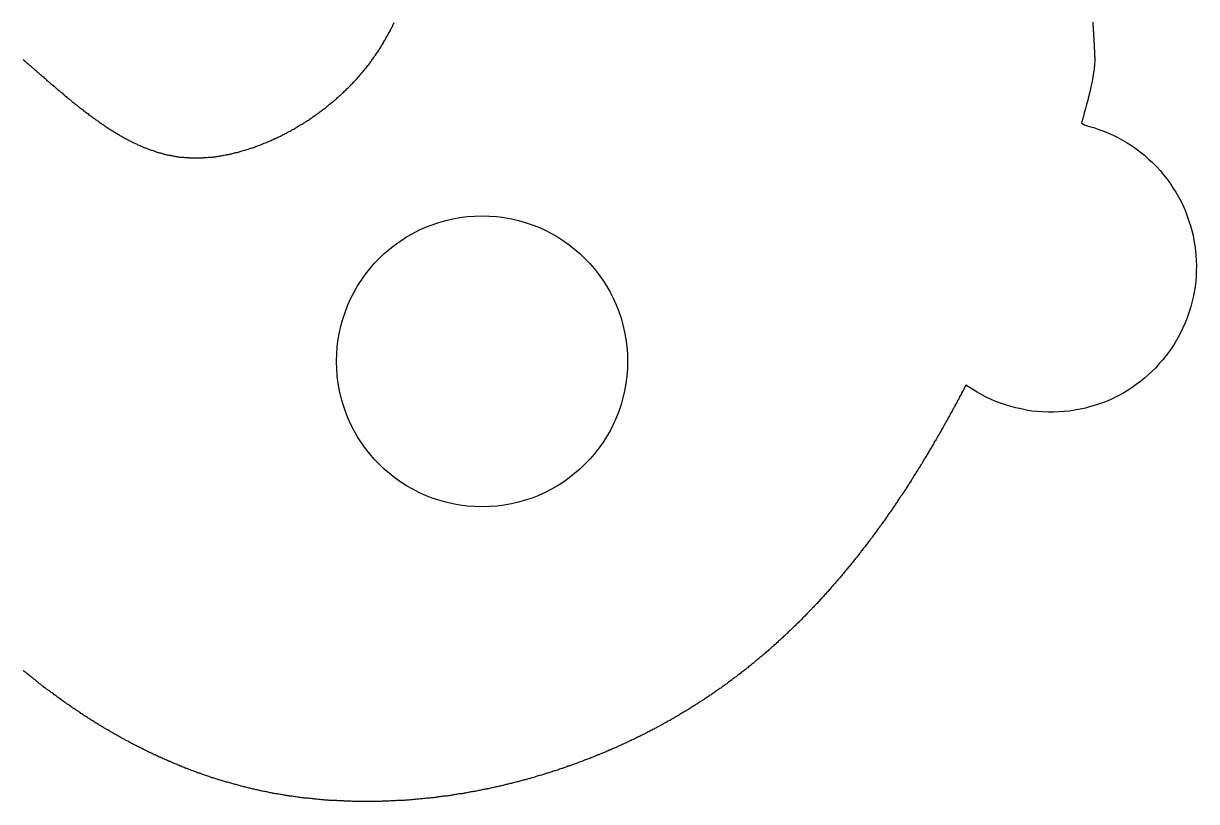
# Model space of a CAD drawing. Header units: millimetres. Extents: x 35 to 605, y 64 to 964.
# Drawn here: x 324.08 to 364.39, y 464.57 to 491.31 of the extents above; entities that cross this region are included whole.
import ezdxf

# ---------------------------------------------------------------- set-up
doc = ezdxf.new("R2010")
doc.units = ezdxf.units.MM
doc.layers.add('RANGO', color=6, linetype='Continuous')

msp = doc.modelspace()

# ---------------------------------------------------------------- linework, layer by layer
for points in [[(360.827, 491.348, 0), (360.827, 491.308, 0), (360.827, 491.278, 0), (360.827, 491.238, 0), (360.837, 491.198, 0), (360.837, 491.168, 0), (360.837, 491.128, 0), (360.837, 491.088, 0), (360.837, 491.058, 0), (360.847, 491.018, 0), (360.847, 490.978, 0), (360.847, 490.948, 0), (360.847, 490.908, 0), (360.847, 490.868, 0), (360.857, 490.838, 0), (360.857, 490.798, 0), (360.857, 490.758, 0), (360.857, 490.728, 0), (360.857, 490.688, 0), (360.857, 490.658, 0), (360.867, 490.618, 0), (360.867, 490.578, 0), (360.867, 490.548, 0), (360.867, 490.508, 0), (360.867, 490.468, 0), (360.867, 490.438, 0), (360.877, 490.398, 0), (360.877, 490.358, 0), (360.877, 490.328, 0), (360.877, 490.288, 0), (360.877, 490.248, 0), (360.877, 490.218, 0), (360.877, 490.178, 0), (360.887, 490.148, 0), (360.887, 490.108, 0), (360.887, 490.068, 0), (360.887, 490.028, 0), (360.887, 489.988, 0), (360.877, 489.938, 0), (360.877, 489.898, 0), (360.877, 489.848, 0), (360.867, 489.798, 0), (360.867, 489.738, 0), (360.857, 489.678, 0), (360.847, 489.618, 0), (360.837, 489.548, 0), (360.827, 489.478, 0), (360.807, 489.398, 0), (360.797, 489.308, 0), (360.777, 489.218, 0), (360.757, 489.128, 0), (360.727, 489.018, 0), (360.707, 488.908, 0), (360.677, 488.788, 0), (360.647, 488.668, 0), (360.607, 488.528, 0), (360.567, 488.388, 0), (360.527, 488.238, 0), (360.487, 488.078, 0), (360.437, 487.898, 0), (360.527, 487.818, 0), (360.697, 487.768, 0), (360.857, 487.728, 0), (361.027, 487.668, 0), (361.197, 487.608, 0), (361.357, 487.538, 0), (361.527, 487.468, 0), (361.687, 487.388, 0), (361.847, 487.298, 0), (362.007, 487.208, 0), (362.157, 487.108, 0), (362.307, 486.998, 0), (362.457, 486.888, 0), (362.597, 486.778, 0), (362.737, 486.648, 0), (362.877, 486.528, 0), (363.007, 486.388, 0), (363.137, 486.258, 0), (363.257, 486.108, 0), (363.367, 485.968, 0), (363.477, 485.818, 0), (363.577, 485.658, 0), (363.677, 485.508, 0), (363.767, 485.348, 0), (363.857, 485.188, 0), (363.937, 485.018, 0), (364.007, 484.858, 0), (364.067, 484.688, 0), (364.127, 484.518, 0), (364.177, 484.358, 0), (364.227, 484.188, 0), (364.267, 484.018, 0), (364.297, 483.848, 0), (364.327, 483.678, 0), (364.347, 483.508, 0), (364.367, 483.338, 0), (364.377, 483.158, 0), (364.387, 482.978, 0), (364.377, 482.798, 0), (364.377, 482.618, 0), (364.357, 482.438, 0), (364.337, 482.258, 0), (364.307, 482.078, 0), (364.267, 481.898, 0), (364.227, 481.718, 0), (364.177, 481.538, 0), (364.127, 481.368, 0), (364.067, 481.188, 0), (363.997, 481.018, 0), (363.917, 480.848, 0), (363.837, 480.678, 0), (363.747, 480.508, 0), (363.657, 480.348, 0), (363.557, 480.198, 0), (363.457, 480.048, 0), (363.347, 479.898, 0), (363.227, 479.748, 0), (363.107, 479.618, 0), (362.987, 479.478, 0), (362.857, 479.358, 0), (362.727, 479.228, 0), (362.597, 479.118, 0), (362.457, 479.008, 0), (362.317, 478.898, 0), (362.177, 478.798, 0), (362.037, 478.708, 0), (361.887, 478.618, 0), (361.737, 478.538, 0), (361.577, 478.458, 0), (361.417, 478.378, 0), (361.257, 478.308, 0), (361.087, 478.248, 0), (360.917, 478.188, 0), (360.747, 478.138, 0), (360.567, 478.088, 0), (360.387, 478.048, 0), (360.207, 478.018, 0), (360.027, 477.988, 0), (359.837, 477.968, 0), (359.657, 477.958, 0), (359.467, 477.948, 0), (359.287, 477.948, 0), (359.097, 477.958, 0), (358.907, 477.968, 0), (358.727, 477.988, 0), (358.547, 478.018, 0), (358.357, 478.058, 0), (358.177, 478.098, 0), (358.007, 478.138, 0), (357.827, 478.198, 0), (357.657, 478.258, 0), (357.487, 478.318, 0), (357.327, 478.388, 0), (357.157, 478.468, 0), (357.007, 478.548, 0), (356.847, 478.638, 0), (356.697, 478.728, 0), (356.557, 478.818, 0), (356.457, 478.878, 0), (356.437, 478.848, 0), (356.427, 478.808, 0), (356.407, 478.778, 0), (356.387, 478.748, 0), (356.377, 478.708, 0), (356.357, 478.678, 0), (356.337, 478.648, 0), (356.317, 478.608, 0), (356.307, 478.578, 0), (356.287, 478.548, 0), (356.267, 478.508, 0), (356.247, 478.478, 0), (356.227, 478.448, 0), (356.217, 478.408, 0), (356.197, 478.378, 0), (356.177, 478.348, 0), (356.157, 478.308, 0), (356.147, 478.278, 0), (356.127, 478.248, 0), (356.107, 478.218, 0), (356.087, 478.178, 0), (356.077, 478.148, 0), (356.057, 478.118, 0), (356.037, 478.078, 0), (356.017, 478.048, 0), (355.997, 478.018, 0), (355.987, 477.988, 0), (355.967, 477.948, 0), (355.947, 477.918, 0), (355.927, 477.888, 0), (355.907, 477.848, 0), (355.897, 477.818, 0), (355.877, 477.788, 0), (355.857, 477.758, 0), (355.837, 477.718, 0), (355.817, 477.688, 0), (355.807, 477.658, 0), (355.787, 477.628, 0), (355.767, 477.588, 0), (355.747, 477.558, 0), (355.727, 477.528, 0), (355.717, 477.498, 0), (355.697, 477.458, 0), (355.677, 477.428, 0), (355.657, 477.398, 0), (355.637, 477.368, 0), (355.617, 477.328, 0), (355.607, 477.298, 0), (355.587, 477.268, 0), (355.567, 477.238, 0), (355.547, 477.198, 0), (355.527, 477.168, 0), (355.507, 477.138, 0), (355.487, 477.108, 0), (355.477, 477.078, 0), (355.457, 477.038, 0), (355.437, 477.008, 0), (355.417, 476.978, 0), (355.397, 476.948, 0), (355.377, 476.918, 0), (355.357, 476.878, 0), (355.347, 476.848, 0), (355.327, 476.818, 0), (355.307, 476.788, 0), (355.287, 476.758, 0), (355.267, 476.718, 0), (355.247, 476.688, 0), (355.227, 476.658, 0), (355.207, 476.628, 0), (355.187, 476.598, 0), (355.177, 476.558, 0), (355.157, 476.528, 0), (355.137, 476.498, 0), (355.117, 476.468, 0), (355.097, 476.438, 0), (355.077, 476.408, 0), (355.057, 476.368, 0), (355.037, 476.338, 0), (355.017, 476.308, 0), (354.997, 476.278, 0), (354.987, 476.248, 0), (354.967, 476.218, 0), (354.947, 476.178, 0), (354.927, 476.148, 0), (354.907, 476.118, 0), (354.887, 476.088, 0), (354.867, 476.058, 0), (354.847, 476.028, 0), (354.827, 475.998, 0), (354.807, 475.958, 0), (354.787, 475.928, 0), (354.767, 475.898, 0), (354.747, 475.868, 0), (354.727, 475.838, 0), (354.707, 475.808, 0), (354.687, 475.778, 0), (354.667, 475.748, 0), (354.647, 475.708, 0), (354.627, 475.678, 0), (354.617, 475.648, 0), (354.597, 475.618, 0), (354.577, 475.588, 0), (354.557, 475.558, 0), (354.537, 475.528, 0), (354.517, 475.498, 0), (354.497, 475.468, 0), (354.477, 475.438, 0), (354.457, 475.408, 0), (354.437, 475.368, 0), (354.417, 475.338, 0), (354.397, 475.308, 0), (354.377, 475.278, 0), (354.357, 475.248, 0), (354.337, 475.218, 0), (354.317, 475.188, 0), (354.297, 475.158, 0), (354.277, 475.128, 0), (354.257, 475.098, 0), (354.237, 475.068, 0), (354.207, 475.038, 0), (354.187, 475.008, 0), (354.167, 474.978, 0), (354.147, 474.948, 0), (354.127, 474.908, 0), (354.107, 474.878, 0), (354.087, 474.848, 0), (354.067, 474.818, 0), (354.047, 474.788, 0), (354.027, 474.758, 0), (354.007, 474.728, 0), (353.987, 474.698, 0), (353.967, 474.668, 0), (353.947, 474.638, 0), (353.927, 474.608, 0), (353.907, 474.578, 0), (353.887, 474.548, 0), (353.867, 474.518, 0), (353.837, 474.488, 0), (353.817, 474.458, 0), (353.797, 474.428, 0), (353.777, 474.398, 0), (353.757, 474.368, 0), (353.737, 474.338, 0), (353.717, 474.308, 0), (353.697, 474.278, 0), (353.677, 474.248, 0), (353.657, 474.218, 0), (353.627, 474.188, 0), (353.607, 474.158, 0), (353.587, 474.128, 0), (353.567, 474.098, 0), (353.547, 474.068, 0), (353.527, 474.048, 0), (353.507, 474.018, 0), (353.487, 473.988, 0), (353.457, 473.958, 0), (353.437, 473.928, 0), (353.417, 473.898, 0), (353.397, 473.868, 0), (353.377, 473.838, 0), (353.357, 473.808, 0), (353.337, 473.778, 0), (353.307, 473.748, 0), (353.287, 473.718, 0), (353.267, 473.688, 0), (353.247, 473.658, 0), (353.227, 473.628, 0), (353.207, 473.608, 0), (353.177, 473.578, 0), (353.157, 473.548, 0), (353.137, 473.518, 0), (353.117, 473.488, 0), (353.097, 473.458, 0), (353.067, 473.428, 0), (353.047, 473.398, 0), (353.027, 473.368, 0), (353.007, 473.338, 0), (352.987, 473.318, 0), (352.957, 473.288, 0), (352.937, 473.258, 0), (352.917, 473.228, 0), (352.897, 473.198, 0), (352.867, 473.168, 0), (352.847, 473.138, 0), (352.827, 473.118, 0), (352.807, 473.088, 0), (352.787, 473.058, 0), (352.757, 473.028, 0), (352.737, 472.998, 0), (352.717, 472.968, 0), (352.697, 472.938, 0), (352.667, 472.918, 0), (352.647, 472.888, 0), (352.627, 472.858, 0), (352.597, 472.828, 0), (352.577, 472.798, 0), (352.557, 472.768, 0), (352.537, 472.748, 0), (352.507, 472.718, 0), (352.487, 472.688, 0), (352.467, 472.658, 0), (352.447, 472.628, 0), (352.417, 472.608, 0), (352.397, 472.578, 0), (352.377, 472.548, 0), (352.347, 472.518, 0), (352.327, 472.498, 0), (352.307, 472.468, 0), (352.277, 472.438, 0), (352.257, 472.408, 0), (352.237, 472.378, 0), (352.207, 472.358, 0), (352.187, 472.328, 0), (352.167, 472.298, 0), (352.137, 472.268, 0), (352.117, 472.248, 0), (352.097, 472.218, 0), (352.067, 472.188, 0), (352.047, 472.158, 0), (352.027, 472.138, 0), (351.997, 472.108, 0), (351.977, 472.078, 0), (351.957, 472.048, 0), (351.927, 472.028, 0), (351.907, 471.998, 0), (351.877, 471.968, 0), (351.857, 471.948, 0), (351.837, 471.918, 0), (351.807, 471.888, 0), (351.787, 471.858, 0), (351.767, 471.838, 0), (351.737, 471.808, 0), (351.717, 471.778, 0), (351.687, 471.758, 0), (351.667, 471.728, 0), (351.637, 471.698, 0), (351.617, 471.678, 0), (351.597, 471.648, 0), (351.567, 471.618, 0), (351.547, 471.598, 0), (351.517, 471.568, 0), (351.497, 471.538, 0), (351.467, 471.518, 0), (351.447, 471.488, 0), (351.427, 471.458, 0), (351.397, 471.438, 0), (351.377, 471.408, 0), (351.347, 471.378, 0), (351.327, 471.358, 0), (351.297, 471.328, 0), (351.277, 471.308, 0), (351.247, 471.278, 0), (351.227, 471.248, 0), (351.197, 471.228, 0), (351.177, 471.198, 0), (351.147, 471.168, 0), (351.127, 471.148, 0), (351.097, 471.118, 0), (351.077, 471.098, 0), (351.047, 471.068, 0), (351.027, 471.048, 0), (350.997, 471.018, 0), (350.977, 470.988, 0), (350.947, 470.968, 0), (350.927, 470.938, 0), (350.897, 470.918, 0), (350.877, 470.888, 0), (350.847, 470.868, 0), (350.827, 470.838, 0), (350.797, 470.808, 0), (350.777, 470.788, 0), (350.747, 470.758, 0), (350.717, 470.738, 0), (350.697, 470.708, 0), (350.667, 470.688, 0), (350.647, 470.658, 0), (350.617, 470.638, 0), (350.597, 470.608, 0), (350.567, 470.588, 0), (350.537, 470.558, 0), (350.517, 470.538, 0), (350.487, 470.508, 0), (350.467, 470.488, 0), (350.437, 470.458, 0), (350.407, 470.438, 0), (350.387, 470.408, 0), (350.357, 470.388, 0), (350.337, 470.358, 0), (350.307, 470.338, 0), (350.277, 470.308, 0), (350.257, 470.288, 0), (350.227, 470.258, 0), (350.197, 470.238, 0), (350.177, 470.208, 0), (350.147, 470.188, 0), (350.117, 470.158, 0), (350.097, 470.138, 0), (350.067, 470.118, 0), (350.037, 470.088, 0), (350.017, 470.068, 0), (349.987, 470.038, 0), (349.957, 470.018, 0), (349.937, 469.988, 0), (349.907, 469.968, 0), (349.877, 469.948, 0), (349.857, 469.918, 0), (349.827, 469.898, 0), (349.797, 469.868, 0), (349.777, 469.848, 0), (349.747, 469.828, 0), (349.717, 469.798, 0), (349.687, 469.778, 0), (349.667, 469.748, 0), (349.637, 469.728, 0), (349.607, 469.708, 0), (349.587, 469.678, 0), (349.557, 469.658, 0), (349.527, 469.638, 0), (349.497, 469.608, 0), (349.477, 469.588, 0), (349.447, 469.568, 0), (349.417, 469.538, 0), (349.387, 469.518, 0), (349.357, 469.498, 0), (349.337, 469.468, 0), (349.307, 469.448, 0), (349.277, 469.428, 0), (349.247, 469.398, 0), (349.227, 469.378, 0), (349.197, 469.358, 0), (349.167, 469.328, 0), (349.137, 469.308, 0), (349.107, 469.288, 0), (349.087, 469.268, 0), (349.057, 469.238, 0), (349.027, 469.218, 0), (348.997, 469.198, 0), (348.967, 469.168, 0), (348.937, 469.148, 0), (348.917, 469.128, 0), (348.887, 469.108, 0), (348.857, 469.078, 0), (348.827, 469.058, 0), (348.797, 469.038, 0), (348.767, 469.018, 0), (348.737, 468.998, 0), (348.717, 468.968, 0), (348.687, 468.948, 0), (348.657, 468.928, 0), (348.627, 468.908, 0), (348.597, 468.878, 0), (348.567, 468.858, 0), (348.537, 468.838, 0), (348.507, 468.818, 0), (348.477, 468.798, 0), (348.447, 468.768, 0), (348.427, 468.748, 0), (348.397, 468.728, 0), (348.367, 468.708, 0), (348.337, 468.688, 0), (348.307, 468.668, 0), (348.277, 468.638, 0), (348.247, 468.618, 0), (348.217, 468.598, 0), (348.187, 468.578, 0), (348.157, 468.558, 0), (348.127, 468.538, 0), (348.097, 468.518, 0), (348.067, 468.488, 0), (348.037, 468.468, 0), (348.007, 468.448, 0), (347.977, 468.428, 0), (347.947, 468.408, 0), (347.917, 468.388, 0), (347.887, 468.368, 0), (347.857, 468.348, 0), (347.827, 468.328, 0), (347.797, 468.308, 0), (347.767, 468.278, 0), (347.737, 468.258, 0), (347.707, 468.238, 0), (347.677, 468.218, 0), (347.647, 468.198, 0), (347.617, 468.178, 0), (347.587, 468.158, 0), (347.557, 468.138, 0), (347.527, 468.118, 0), (347.497, 468.098, 0), (347.467, 468.078, 0), (347.437, 468.058, 0), (347.407, 468.038, 0), (347.367, 468.018, 0), (347.337, 467.998, 0), (347.307, 467.978, 0), (347.277, 467.958, 0), (347.247, 467.938, 0), (347.217, 467.918, 0), (347.187, 467.898, 0), (347.157, 467.878, 0), (347.127, 467.858, 0), (347.087, 467.838, 0), (347.057, 467.818, 0), (347.027, 467.798, 0), (346.997, 467.778, 0), (346.967, 467.758, 0), (346.937, 467.738, 0), (346.907, 467.718, 0), (346.867, 467.698, 0), (346.837, 467.678, 0), (346.807, 467.668, 0), (346.777, 467.648, 0), (346.747, 467.628, 0), (346.717, 467.608, 0), (346.677, 467.588, 0), (346.647, 467.568, 0), (346.617, 467.548, 0), (346.587, 467.528, 0), (346.557, 467.508, 0), (346.517, 467.488, 0), (346.487, 467.478, 0), (346.457, 467.458, 0), (346.427, 467.438, 0), (346.397, 467.418, 0), (346.357, 467.398, 0), (346.327, 467.378, 0), (346.297, 467.358, 0), (346.267, 467.348, 0), (346.227, 467.328, 0), (346.197, 467.308, 0), (346.167, 467.288, 0), (346.137, 467.268, 0), (346.097, 467.258, 0), (346.067, 467.238, 0), (346.037, 467.218, 0), (345.997, 467.198, 0), (345.967, 467.178, 0), (345.937, 467.168, 0), (345.907, 467.148, 0), (345.867, 467.128, 0), (345.837, 467.108, 0), (345.807, 467.088, 0), (345.767, 467.078, 0), (345.737, 467.058, 0), (345.707, 467.038, 0), (345.667, 467.018, 0), (345.637, 467.008, 0), (345.607, 466.988, 0), (345.567, 466.968, 0), (345.537, 466.958, 0), (345.507, 466.938, 0), (345.467, 466.918, 0), (345.437, 466.898, 0), (345.407, 466.888, 0), (345.367, 466.868, 0), (345.337, 466.848, 0), (345.307, 466.838, 0), (345.267, 466.818, 0), (345.237, 466.798, 0), (345.197, 466.788, 0), (345.167, 466.768, 0), (345.137, 466.748, 0), (345.097, 466.738, 0), (345.067, 466.718, 0), (345.037, 466.698, 0), (344.997, 466.688, 0), (344.967, 466.668, 0), (344.927, 466.658, 0), (344.897, 466.638, 0), (344.867, 466.618, 0), (344.827, 466.608, 0), (344.797, 466.588, 0), (344.757, 466.578, 0), (344.727, 466.558, 0), (344.687, 466.538, 0), (344.657, 466.528, 0), (344.617, 466.508, 0), (344.587, 466.498, 0), (344.557, 466.478, 0), (344.517, 466.468, 0), (344.487, 466.448, 0), (344.447, 466.428, 0), (344.417, 466.418, 0), (344.377, 466.398, 0), (344.347, 466.388, 0), (344.307, 466.368, 0), (344.277, 466.358, 0), (344.237, 466.338, 0), (344.207, 466.328, 0), (344.167, 466.308, 0), (344.137, 466.298, 0), (344.097, 466.278, 0), (344.067, 466.268, 0), (344.027, 466.248, 0), (343.997, 466.238, 0), (343.957, 466.218, 0), (343.927, 466.208, 0), (343.887, 466.198, 0), (343.857, 466.178, 0), (343.817, 466.168, 0), (343.787, 466.148, 0), (343.747, 466.138, 0), (343.717, 466.118, 0), (343.677, 466.108, 0), (343.647, 466.098, 0), (343.607, 466.078, 0), (343.577, 466.068, 0), (343.537, 466.048, 0), (343.507, 466.038, 0), (343.467, 466.028, 0), (343.427, 466.008, 0), (343.397, 465.998, 0), (343.357, 465.988, 0), (343.327, 465.968, 0), (343.287, 465.958, 0), (343.257, 465.948, 0), (343.217, 465.928, 0), (343.187, 465.918, 0), (343.147, 465.908, 0), (343.107, 465.888, 0), (343.077, 465.878, 0), (343.037, 465.868, 0), (343.007, 465.848, 0), (342.967, 465.838, 0), (342.927, 465.828, 0), (342.897, 465.808, 0), (342.857, 465.798, 0), (342.827, 465.788, 0), (342.787, 465.778, 0), (342.747, 465.758, 0), (342.717, 465.748, 0), (342.677, 465.738, 0), (342.647, 465.728, 0), (342.607, 465.708, 0), (342.567, 465.698, 0), (342.537, 465.688, 0), (342.497, 465.678, 0), (342.467, 465.658, 0), (342.427, 465.648, 0), (342.387, 465.638, 0), (342.357, 465.628, 0), (342.317, 465.618, 0), (342.277, 465.608, 0), (342.247, 465.588, 0), (342.207, 465.578, 0), (342.167, 465.568, 0), (342.137, 465.558, 0), (342.097, 465.548, 0), (342.057, 465.538, 0), (342.027, 465.518, 0), (341.987, 465.508, 0), (341.947, 465.498, 0), (341.917, 465.488, 0), (341.877, 465.478, 0), (341.837, 465.468, 0), (341.807, 465.458, 0), (341.767, 465.448, 0), (341.727, 465.438, 0), (341.697, 465.428, 0), (341.657, 465.408, 0), (341.617, 465.398, 0), (341.587, 465.388, 0), (341.547, 465.378, 0), (341.507, 465.368, 0), (341.477, 465.358, 0), (341.437, 465.348, 0), (341.397, 465.338, 0), (341.367, 465.328, 0), (341.327, 465.318, 0), (341.287, 465.308, 0), (341.257, 465.298, 0), (341.217, 465.288, 0), (341.177, 465.278, 0), (341.137, 465.268, 0), (341.107, 465.258, 0), (341.067, 465.248, 0), (341.027, 465.238, 0), (340.997, 465.228, 0), (340.957, 465.218, 0), (340.917, 465.208, 0), (340.877, 465.198, 0), (340.847, 465.188, 0), (340.807, 465.188, 0), (340.767, 465.178, 0), (340.727, 465.168, 0), (340.697, 465.158, 0), (340.657, 465.148, 0), (340.617, 465.138, 0), (340.587, 465.128, 0), (340.547, 465.118, 0), (340.507, 465.108, 0), (340.467, 465.098, 0), (340.437, 465.098, 0), (340.397, 465.088, 0), (340.357, 465.078, 0), (340.317, 465.068, 0), (340.287, 465.058, 0), (340.247, 465.048, 0), (340.207, 465.048, 0), (340.167, 465.038, 0), (340.137, 465.028, 0), (340.097, 465.018, 0), (340.057, 465.008, 0), (340.017, 465.008, 0), (339.987, 464.998, 0), (339.947, 464.988, 0), (339.907, 464.978, 0), (339.867, 464.978, 0), (339.837, 464.968, 0), (339.797, 464.958, 0), (339.757, 464.948, 0), (339.717, 464.948, 0), (339.677, 464.938, 0), (339.647, 464.928, 0), (339.607, 464.918, 0), (339.567, 464.918, 0), (339.527, 464.908, 0), (339.497, 464.898, 0), (339.457, 464.898, 0), (339.417, 464.888, 0), (339.377, 464.878, 0), (339.347, 464.878, 0), (339.307, 464.868, 0), (339.267, 464.858, 0), (339.227, 464.858, 0), (339.187, 464.848, 0), (339.157, 464.838, 0), (339.117, 464.838, 0), (339.077, 464.828, 0), (339.037, 464.828, 0), (338.997, 464.818, 0), (338.967, 464.808, 0), (338.927, 464.808, 0), (338.887, 464.798, 0), (338.847, 464.798, 0), (338.807, 464.788, 0), (338.777, 464.778, 0), (338.737, 464.778, 0), (338.697, 464.768, 0), (338.657, 464.768, 0), (338.627, 464.758, 0), (338.587, 464.758, 0), (338.547, 464.748, 0), (338.507, 464.748, 0), (338.467, 464.738, 0), (338.437, 464.738, 0), (338.397, 464.728, 0), (338.357, 464.728, 0), (338.317, 464.718, 0), (338.277, 464.718, 0), (338.237, 464.708, 0), (338.207, 464.708, 0), (338.167, 464.698, 0), (338.127, 464.698, 0), (338.087, 464.698, 0), (338.047, 464.688, 0), (338.017, 464.688, 0), (337.977, 464.678, 0), (337.937, 464.678, 0), (337.897, 464.668, 0), (337.857, 464.668, 0), (337.827, 464.668, 0), (337.787, 464.658, 0), (337.747, 464.658, 0), (337.707, 464.658, 0), (337.667, 464.648, 0), (337.637, 464.648, 0), (337.597, 464.648, 0), (337.557, 464.638, 0), (337.517, 464.638, 0), (337.477, 464.638, 0), (337.437, 464.628, 0), (337.407, 464.628, 0), (337.367, 464.628, 0), (337.327, 464.618, 0), (337.287, 464.618, 0), (337.247, 464.618, 0), (337.217, 464.618, 0), (337.177, 464.608, 0), (337.137, 464.608, 0), (337.097, 464.608, 0), (337.057, 464.608, 0), (337.017, 464.598, 0), (336.987, 464.598, 0), (336.947, 464.598, 0), (336.907, 464.598, 0), (336.867, 464.588, 0), (336.827, 464.588, 0), (336.797, 464.588, 0), (336.757, 464.588, 0), (336.717, 464.588, 0), (336.677, 464.588, 0), (336.637, 464.578, 0), (336.597, 464.578, 0), (336.567, 464.578, 0), (336.527, 464.578, 0), (336.487, 464.578, 0), (336.447, 464.578, 0), (336.407, 464.578, 0), (336.377, 464.568, 0), (336.337, 464.568, 0), (336.297, 464.568, 0), (336.257, 464.568, 0), (336.217, 464.568, 0), (336.187, 464.568, 0), (336.147, 464.568, 0), (336.107, 464.568, 0), (336.067, 464.568, 0), (336.027, 464.568, 0), (335.987, 464.568, 0), (335.957, 464.568, 0), (335.917, 464.568, 0), (335.877, 464.568, 0), (335.837, 464.568, 0), (335.797, 464.568, 0), (335.767, 464.568, 0), (335.727, 464.568, 0), (335.687, 464.568, 0), (335.647, 464.568, 0), (335.607, 464.568, 0), (335.577, 464.568, 0), (335.537, 464.568, 0), (335.497, 464.568, 0), (335.457, 464.568, 0), (335.417, 464.568, 0), (335.387, 464.568, 0), (335.347, 464.578, 0), (335.307, 464.578, 0), (335.267, 464.578, 0), (335.227, 464.578, 0), (335.197, 464.578, 0), (335.157, 464.578, 0), (335.117, 464.578, 0), (335.077, 464.588, 0), (335.037, 464.588, 0), (335.007, 464.588, 0), (334.967, 464.588, 0), (334.927, 464.588, 0), (334.887, 464.588, 0), (334.847, 464.598, 0), (334.817, 464.598, 0), (334.777, 464.598, 0), (334.737, 464.598, 0), (334.697, 464.608, 0), (334.657, 464.608, 0), (334.627, 464.608, 0), (334.587, 464.608, 0), (334.547, 464.618, 0), (334.507, 464.618, 0), (334.467, 464.618, 0), (334.437, 464.618, 0), (334.397, 464.628, 0), (334.357, 464.628, 0), (334.317, 464.628, 0), (334.287, 464.638, 0), (334.247, 464.638, 0), (334.207, 464.638, 0), (334.167, 464.648, 0), (334.127, 464.648, 0), (334.097, 464.648, 0), (334.057, 464.658, 0), (334.017, 464.658, 0), (333.977, 464.668, 0), (333.947, 464.668, 0), (333.907, 464.668, 0), (333.867, 464.678, 0), (333.827, 464.678, 0), (333.797, 464.688, 0), (333.757, 464.688, 0), (333.717, 464.688, 0), (333.677, 464.698, 0), (333.647, 464.698, 0), (333.607, 464.708, 0), (333.567, 464.708, 0), (333.527, 464.718, 0), (333.497, 464.718, 0), (333.457, 464.728, 0), (333.417, 464.728, 0), (333.377, 464.738, 0), (333.347, 464.738, 0), (333.307, 464.748, 0), (333.267, 464.748, 0), (333.227, 464.758, 0), (333.197, 464.768, 0), (333.157, 464.768, 0), (333.117, 464.778, 0), (333.077, 464.778, 0), (333.047, 464.788, 0), (333.007, 464.798, 0), (332.967, 464.798, 0), (332.927, 464.808, 0), (332.897, 464.808, 0), (332.857, 464.818, 0), (332.817, 464.828, 0), (332.787, 464.828, 0), (332.747, 464.838, 0), (332.707, 464.848, 0), (332.667, 464.848, 0), (332.637, 464.858, 0), (332.597, 464.868, 0), (332.557, 464.868, 0), (332.527, 464.878, 0), (332.487, 464.888, 0), (332.447, 464.898, 0), (332.417, 464.898, 0), (332.377, 464.908, 0), (332.337, 464.918, 0), (332.297, 464.928, 0), (332.267, 464.928, 0), (332.227, 464.938, 0), (332.187, 464.948, 0), (332.157, 464.958, 0), (332.117, 464.968, 0), (332.077, 464.968, 0), (332.047, 464.978, 0), (332.007, 464.988, 0), (331.967, 464.998, 0), (331.937, 465.008, 0), (331.897, 465.018, 0), (331.857, 465.028, 0), (331.827, 465.028, 0), (331.787, 465.038, 0), (331.747, 465.048, 0), (331.717, 465.058, 0), (331.677, 465.068, 0), (331.637, 465.078, 0), (331.607, 465.088, 0), (331.567, 465.098, 0), (331.537, 465.108, 0), (331.497, 465.118, 0), (331.457, 465.128, 0), (331.427, 465.138, 0), (331.387, 465.148, 0), (331.347, 465.158, 0), (331.317, 465.168, 0), (331.277, 465.178, 0), (331.237, 465.188, 0), (331.207, 465.198, 0), (331.167, 465.208, 0), (331.137, 465.218, 0), (331.097, 465.228, 0), (331.057, 465.238, 0), (331.027, 465.248, 0), (330.987, 465.258, 0), (330.957, 465.268, 0), (330.917, 465.278, 0), (330.877, 465.288, 0), (330.847, 465.298, 0), (330.807, 465.308, 0), (330.777, 465.318, 0), (330.737, 465.338, 0), (330.697, 465.348, 0), (330.667, 465.358, 0), (330.627, 465.368, 0), (330.597, 465.378, 0), (330.557, 465.388, 0), (330.527, 465.398, 0), (330.487, 465.418, 0), (330.457, 465.428, 0), (330.417, 465.438, 0), (330.377, 465.448, 0), (330.347, 465.458, 0), (330.307, 465.478, 0), (330.277, 465.488, 0), (330.237, 465.498, 0), (330.207, 465.508, 0), (330.167, 465.528, 0), (330.137, 465.538, 0), (330.097, 465.548, 0), (330.067, 465.558, 0), (330.027, 465.578, 0), (329.997, 465.588, 0), (329.957, 465.598, 0), (329.917, 465.618, 0), (329.887, 465.628, 0), (329.847, 465.638, 0), (329.817, 465.658, 0), (329.777, 465.668, 0), (329.747, 465.678, 0), (329.707, 465.698, 0), (329.677, 465.708, 0), (329.637, 465.718, 0), (329.607, 465.738, 0), (329.567, 465.748, 0), (329.537, 465.758, 0), (329.507, 465.778, 0), (329.467, 465.788, 0), (329.437, 465.808, 0), (329.397, 465.818, 0), (329.367, 465.838, 0), (329.327, 465.848, 0), (329.297, 465.858, 0), (329.257, 465.878, 0), (329.227, 465.888, 0), (329.187, 465.908, 0), (329.157, 465.918, 0), (329.117, 465.938, 0), (329.087, 465.948, 0), (329.057, 465.968, 0), (329.017, 465.978, 0), (328.987, 465.998, 0), (328.947, 466.008, 0), (328.917, 466.028, 0), (328.877, 466.038, 0), (328.847, 466.058, 0), (328.817, 466.068, 0), (328.777, 466.088, 0), (328.747, 466.098, 0), (328.707, 466.118, 0), (328.677, 466.138, 0), (328.647, 466.148, 0), (328.607, 466.168, 0), (328.577, 466.178, 0), (328.537, 466.198, 0), (328.507, 466.218, 0), (328.477, 466.228, 0), (328.437, 466.248, 0), (328.407, 466.258, 0), (328.367, 466.278, 0), (328.337, 466.298, 0), (328.307, 466.308, 0), (328.267, 466.328, 0), (328.237, 466.348, 0), (328.207, 466.358, 0), (328.167, 466.378, 0), (328.137, 466.398, 0), (328.097, 466.408, 0), (328.067, 466.428, 0), (328.037, 466.448, 0), (327.997, 466.458, 0), (327.967, 466.478, 0), (327.937, 466.498, 0), (327.897, 466.518, 0), (327.867, 466.528, 0), (327.837, 466.548, 0), (327.797, 466.568, 0), (327.767, 466.588, 0), (327.737, 466.598, 0), (327.697, 466.618, 0), (327.667, 466.638, 0), (327.637, 466.658, 0), (327.607, 466.668, 0), (327.567, 466.688, 0), (327.537, 466.708, 0), (327.507, 466.728, 0), (327.467, 466.748, 0), (327.437, 466.758, 0), (327.407, 466.778, 0), (327.377, 466.798, 0), (327.337, 466.818, 0), (327.307, 466.838, 0), (327.277, 466.858, 0), (327.237, 466.878, 0), (327.207, 466.888, 0), (327.177, 466.908, 0), (327.147, 466.928, 0), (327.107, 466.948, 0), (327.077, 466.968, 0), (327.047, 466.988, 0), (327.017, 467.008, 0), (326.977, 467.028, 0), (326.947, 467.038, 0), (326.917, 467.058, 0), (326.887, 467.078, 0), (326.847, 467.098, 0), (326.817, 467.118, 0), (326.787, 467.138, 0), (326.757, 467.158, 0), (326.717, 467.178, 0), (326.687, 467.198, 0), (326.657, 467.218, 0), (326.627, 467.238, 0), (326.597, 467.258, 0), (326.557, 467.278, 0), (326.527, 467.298, 0), (326.497, 467.318, 0), (326.467, 467.338, 0), (326.437, 467.358, 0), (326.397, 467.378, 0), (326.367, 467.398, 0), (326.337, 467.418, 0), (326.307, 467.438, 0), (326.277, 467.458, 0), (326.247, 467.478, 0), (326.207, 467.498, 0), (326.177, 467.518, 0), (326.147, 467.538, 0), (326.117, 467.558, 0), (326.087, 467.578, 0), (326.057, 467.598, 0), (326.027, 467.628, 0), (325.987, 467.648, 0), (325.957, 467.668, 0), (325.927, 467.688, 0), (325.897, 467.708, 0), (325.867, 467.728, 0), (325.837, 467.748, 0), (325.807, 467.768, 0), (325.767, 467.788, 0), (325.737, 467.818, 0), (325.707, 467.838, 0), (325.677, 467.858, 0), (325.647, 467.878, 0), (325.617, 467.898, 0), (325.587, 467.918, 0), (325.557, 467.938, 0), (325.527, 467.968, 0), (325.497, 467.988, 0), (325.457, 468.008, 0), (325.427, 468.028, 0), (325.397, 468.048, 0), (325.367, 468.078, 0), (325.337, 468.098, 0), (325.307, 468.118, 0), (325.277, 468.138, 0), (325.247, 468.158, 0), (325.217, 468.188, 0), (325.187, 468.208, 0), (325.157, 468.228, 0), (325.127, 468.248, 0), (325.097, 468.278, 0), (325.067, 468.298, 0), (325.037, 468.318, 0), (325.007, 468.338, 0), (324.977, 468.368, 0), (324.947, 468.388, 0), (324.917, 468.408, 0), (324.877, 468.428, 0), (324.847, 468.458, 0), (324.817, 468.478, 0), (324.787, 468.498, 0), (324.757, 468.528, 0), (324.727, 468.548, 0), (324.697, 468.568, 0), (324.667, 468.598, 0), (324.637, 468.618, 0), (324.607, 468.638, 0), (324.577, 468.668, 0), (324.547, 468.688, 0), (324.527, 468.708, 0), (324.497, 468.738, 0), (324.467, 468.758, 0), (324.437, 468.778, 0), (324.407, 468.808, 0), (324.377, 468.828, 0), (324.347, 468.848, 0), (324.317, 468.878, 0), (324.287, 468.898, 0), (324.257, 468.918, 0), (324.227, 468.948, 0), (324.197, 468.968, 0), (324.167, 468.998, 0), (324.137, 469.018, 0), (324.107, 469.038, 0), (324.077, 469.068, 0)], [(324.077, 490.068, 0), (324.107, 490.038, 0), (324.137, 490.008, 0), (324.167, 489.988, 0), (324.197, 489.958, 0), (324.227, 489.928, 0), (324.257, 489.908, 0), (324.287, 489.878, 0), (324.317, 489.858, 0), (324.347, 489.828, 0), (324.377, 489.798, 0), (324.407, 489.778, 0), (324.437, 489.748, 0), (324.467, 489.718, 0), (324.497, 489.698, 0), (324.527, 489.668, 0), (324.557, 489.648, 0), (324.587, 489.618, 0), (324.617, 489.588, 0), (324.647, 489.568, 0), (324.677, 489.538, 0), (324.707, 489.518, 0), (324.737, 489.488, 0), (324.767, 489.468, 0), (324.797, 489.438, 0), (324.827, 489.418, 0), (324.857, 489.388, 0), (324.877, 489.358, 0), (324.907, 489.338, 0), (324.937, 489.308, 0), (324.967, 489.288, 0), (324.997, 489.258, 0), (325.027, 489.238, 0), (325.057, 489.208, 0), (325.087, 489.188, 0), (325.117, 489.158, 0), (325.147, 489.138, 0), (325.177, 489.108, 0), (325.207, 489.088, 0), (325.237, 489.058, 0), (325.257, 489.038, 0), (325.287, 489.008, 0), (325.317, 488.988, 0), (325.347, 488.968, 0), (325.377, 488.938, 0), (325.407, 488.918, 0), (325.437, 488.888, 0), (325.467, 488.868, 0), (325.497, 488.838, 0), (325.517, 488.818, 0), (325.547, 488.798, 0), (325.577, 488.768, 0), (325.607, 488.748, 0), (325.637, 488.718, 0), (325.667, 488.698, 0), (325.697, 488.678, 0), (325.727, 488.648, 0), (325.747, 488.628, 0), (325.777, 488.608, 0), (325.807, 488.578, 0), (325.837, 488.558, 0), (325.867, 488.538, 0), (325.897, 488.518, 0), (325.927, 488.488, 0), (325.947, 488.468, 0), (325.977, 488.448, 0), (326.007, 488.418, 0), (326.037, 488.398, 0), (326.067, 488.378, 0), (326.097, 488.358, 0), (326.127, 488.338, 0), (326.147, 488.308, 0), (326.177, 488.288, 0), (326.207, 488.268, 0), (326.237, 488.248, 0), (326.267, 488.228, 0), (326.297, 488.208, 0), (326.317, 488.178, 0), (326.347, 488.158, 0), (326.377, 488.138, 0), (326.407, 488.118, 0), (326.437, 488.098, 0), (326.467, 488.078, 0), (326.497, 488.058, 0), (326.517, 488.038, 0), (326.547, 488.018, 0), (326.577, 487.998, 0), (326.607, 487.978, 0), (326.637, 487.958, 0), (326.657, 487.938, 0), (326.687, 487.918, 0), (326.717, 487.898, 0), (326.747, 487.878, 0), (326.777, 487.858, 0), (326.807, 487.838, 0), (326.827, 487.818, 0), (326.857, 487.798, 0), (326.887, 487.778, 0), (326.917, 487.758, 0), (326.947, 487.738, 0), (326.977, 487.718, 0), (326.997, 487.708, 0), (327.027, 487.688, 0), (327.057, 487.668, 0), (327.087, 487.648, 0), (327.117, 487.628, 0), (327.147, 487.618, 0), (327.167, 487.598, 0), (327.197, 487.578, 0), (327.227, 487.558, 0), (327.257, 487.548, 0), (327.287, 487.528, 0), (327.317, 487.508, 0), (327.337, 487.498, 0), (327.367, 487.478, 0), (327.397, 487.458, 0), (327.427, 487.448, 0), (327.457, 487.428, 0), (327.477, 487.408, 0), (327.507, 487.398, 0), (327.537, 487.378, 0), (327.567, 487.368, 0), (327.597, 487.348, 0), (327.627, 487.338, 0), (327.647, 487.318, 0), (327.677, 487.308, 0), (327.707, 487.288, 0), (327.737, 487.278, 0), (327.767, 487.258, 0), (327.797, 487.248, 0), (327.817, 487.228, 0), (327.847, 487.218, 0), (327.877, 487.208, 0), (327.907, 487.188, 0), (327.937, 487.178, 0), (327.967, 487.168, 0), (327.987, 487.148, 0), (328.017, 487.138, 0), (328.047, 487.128, 0), (328.077, 487.108, 0), (328.107, 487.098, 0), (328.137, 487.088, 0), (328.157, 487.078, 0), (328.187, 487.068, 0), (328.217, 487.048, 0), (328.247, 487.038, 0), (328.277, 487.028, 0), (328.307, 487.018, 0), (328.337, 487.008, 0), (328.357, 486.998, 0), (328.387, 486.988, 0), (328.417, 486.978, 0), (328.447, 486.968, 0), (328.477, 486.958, 0), (328.507, 486.948, 0), (328.537, 486.938, 0), (328.567, 486.928, 0), (328.587, 486.918, 0), (328.617, 486.908, 0), (328.647, 486.898, 0), (328.677, 486.888, 0), (328.707, 486.878, 0), (328.737, 486.868, 0), (328.767, 486.858, 0), (328.797, 486.858, 0), (328.817, 486.848, 0), (328.847, 486.838, 0), (328.877, 486.828, 0), (328.907, 486.818, 0), (328.937, 486.818, 0), (328.967, 486.808, 0), (328.997, 486.798, 0), (329.027, 486.798, 0), (329.057, 486.788, 0), (329.087, 486.778, 0), (329.117, 486.778, 0), (329.137, 486.768, 0), (329.167, 486.768, 0), (329.197, 486.758, 0), (329.227, 486.758, 0), (329.257, 486.748, 0), (329.287, 486.748, 0), (329.317, 486.738, 0), (329.347, 486.738, 0), (329.377, 486.728, 0), (329.407, 486.728, 0), (329.437, 486.718, 0), (329.467, 486.718, 0), (329.497, 486.718, 0), (329.527, 486.708, 0), (329.557, 486.708, 0), (329.587, 486.708, 0), (329.617, 486.698, 0), (329.647, 486.698, 0), (329.677, 486.698, 0), (329.707, 486.698, 0), (329.737, 486.698, 0), (329.767, 486.688, 0), (329.797, 486.688, 0), (329.827, 486.688, 0), (329.857, 486.688, 0), (329.887, 486.688, 0), (329.917, 486.688, 0), (329.947, 486.688, 0), (329.987, 486.688, 0), (330.017, 486.688, 0), (330.047, 486.688, 0), (330.077, 486.688, 0), (330.107, 486.688, 0), (330.137, 486.688, 0), (330.167, 486.688, 0), (330.197, 486.688, 0), (330.237, 486.688, 0), (330.267, 486.698, 0), (330.297, 486.698, 0), (330.327, 486.698, 0), (330.357, 486.698, 0), (330.387, 486.698, 0), (330.427, 486.708, 0), (330.457, 486.708, 0), (330.487, 486.708, 0), (330.517, 486.718, 0), (330.547, 486.718, 0), (330.587, 486.718, 0), (330.617, 486.728, 0), (330.647, 486.728, 0), (330.677, 486.728, 0), (330.707, 486.738, 0), (330.747, 486.738, 0), (330.777, 486.748, 0), (330.807, 486.748, 0), (330.837, 486.758, 0), (330.877, 486.758, 0), (330.907, 486.768, 0), (330.937, 486.768, 0), (330.967, 486.778, 0), (331.007, 486.788, 0), (331.037, 486.788, 0), (331.067, 486.798, 0), (331.107, 486.808, 0), (331.137, 486.808, 0), (331.167, 486.818, 0), (331.197, 486.828, 0), (331.237, 486.828, 0), (331.267, 486.838, 0), (331.297, 486.848, 0), (331.337, 486.858, 0), (331.367, 486.868, 0), (331.397, 486.868, 0), (331.437, 486.878, 0), (331.467, 486.888, 0), (331.497, 486.898, 0), (331.527, 486.908, 0), (331.567, 486.918, 0), (331.597, 486.928, 0), (331.627, 486.938, 0), (331.667, 486.948, 0), (331.697, 486.958, 0), (331.727, 486.968, 0), (331.767, 486.978, 0), (331.797, 486.988, 0), (331.827, 486.998, 0), (331.867, 487.008, 0), (331.897, 487.018, 0), (331.927, 487.028, 0), (331.967, 487.038, 0), (331.997, 487.048, 0), (332.027, 487.068, 0), (332.067, 487.078, 0), (332.097, 487.088, 0), (332.127, 487.098, 0), (332.157, 487.108, 0), (332.197, 487.128, 0), (332.227, 487.138, 0), (332.257, 487.148, 0), (332.297, 487.168, 0), (332.327, 487.178, 0), (332.357, 487.188, 0), (332.397, 487.208, 0), (332.427, 487.218, 0), (332.457, 487.228, 0), (332.497, 487.248, 0), (332.527, 487.258, 0), (332.557, 487.278, 0), (332.587, 487.288, 0), (332.627, 487.308, 0), (332.657, 487.318, 0), (332.687, 487.338, 0), (332.727, 487.348, 0), (332.757, 487.368, 0), (332.787, 487.378, 0), (332.817, 487.398, 0), (332.857, 487.408, 0), (332.887, 487.428, 0), (332.917, 487.438, 0), (332.947, 487.458, 0), (332.987, 487.478, 0), (333.017, 487.488, 0), (333.047, 487.508, 0), (333.077, 487.528, 0), (333.117, 487.538, 0), (333.147, 487.558, 0), (333.177, 487.578, 0), (333.207, 487.598, 0), (333.247, 487.608, 0), (333.277, 487.628, 0), (333.307, 487.648, 0), (333.337, 487.668, 0), (333.367, 487.678, 0), (333.407, 487.698, 0), (333.437, 487.718, 0), (333.467, 487.738, 0), (333.497, 487.758, 0), (333.527, 487.778, 0), (333.557, 487.798, 0), (333.597, 487.818, 0), (333.627, 487.838, 0), (333.657, 487.848, 0), (333.687, 487.868, 0), (333.717, 487.888, 0), (333.747, 487.908, 0), (333.777, 487.928, 0), (333.807, 487.948, 0), (333.847, 487.968, 0), (333.877, 487.988, 0), (333.907, 488.008, 0), (333.937, 488.028, 0), (333.967, 488.058, 0), (333.997, 488.078, 0), (334.027, 488.098, 0), (334.057, 488.118, 0), (334.087, 488.138, 0), (334.117, 488.158, 0), (334.147, 488.178, 0), (334.177, 488.198, 0), (334.207, 488.228, 0), (334.237, 488.248, 0), (334.267, 488.268, 0), (334.297, 488.288, 0), (334.327, 488.308, 0), (334.357, 488.338, 0), (334.387, 488.358, 0), (334.417, 488.378, 0), (334.447, 488.398, 0), (334.477, 488.428, 0), (334.507, 488.448, 0), (334.527, 488.468, 0), (334.557, 488.498, 0), (334.587, 488.518, 0), (334.617, 488.538, 0), (334.647, 488.568, 0), (334.677, 488.588, 0), (334.707, 488.608, 0), (334.727, 488.638, 0), (334.757, 488.658, 0), (334.787, 488.678, 0), (334.817, 488.708, 0), (334.847, 488.728, 0), (334.867, 488.758, 0), (334.897, 488.778, 0), (334.927, 488.808, 0), (334.947, 488.828, 0), (334.977, 488.848, 0), (335.007, 488.878, 0), (335.037, 488.898, 0), (335.057, 488.928, 0), (335.087, 488.948, 0), (335.117, 488.978, 0), (335.137, 488.998, 0), (335.167, 489.028, 0), (335.187, 489.058, 0), (335.217, 489.078, 0), (335.247, 489.108, 0), (335.267, 489.128, 0), (335.297, 489.158, 0), (335.317, 489.178, 0), (335.347, 489.208, 0), (335.367, 489.238, 0), (335.397, 489.258, 0), (335.417, 489.288, 0), (335.447, 489.308, 0), (335.467, 489.338, 0), (335.497, 489.368, 0), (335.517, 489.388, 0), (335.547, 489.418, 0), (335.567, 489.448, 0), (335.587, 489.468, 0), (335.617, 489.498, 0), (335.637, 489.528, 0), (335.667, 489.548, 0), (335.687, 489.578, 0), (335.707, 489.608, 0), (335.727, 489.638, 0), (335.757, 489.658, 0), (335.777, 489.688, 0), (335.797, 489.718, 0), (335.827, 489.748, 0), (335.847, 489.768, 0), (335.867, 489.798, 0), (335.887, 489.828, 0), (335.907, 489.858, 0), (335.937, 489.878, 0), (335.957, 489.908, 0), (335.977, 489.938, 0), (335.997, 489.968, 0), (336.017, 489.998, 0), (336.037, 490.028, 0), (336.057, 490.048, 0), (336.077, 490.078, 0), (336.097, 490.108, 0), (336.117, 490.138, 0), (336.137, 490.168, 0), (336.157, 490.198, 0), (336.177, 490.218, 0), (336.197, 490.248, 0), (336.217, 490.278, 0), (336.237, 490.308, 0), (336.257, 490.338, 0), (336.277, 490.368, 0), (336.297, 490.398, 0), (336.317, 490.428, 0), (336.337, 490.458, 0), (336.357, 490.488, 0), (336.367, 490.518, 0), (336.387, 490.548, 0), (336.407, 490.578, 0), (336.427, 490.608, 0), (336.447, 490.638, 0), (336.457, 490.668, 0), (336.477, 490.698, 0), (336.497, 490.728, 0), (336.517, 490.758, 0), (336.527, 490.788, 0), (336.547, 490.818, 0), (336.567, 490.848, 0), (336.577, 490.878, 0), (336.597, 490.908, 0), (336.617, 490.938, 0), (336.627, 490.968, 0), (336.647, 490.998, 0), (336.667, 491.028, 0), (336.677, 491.058, 0), (336.697, 491.088, 0), (336.707, 491.118, 0), (336.727, 491.148, 0), (336.737, 491.178, 0), (336.757, 491.208, 0), (336.777, 491.238, 0), (336.787, 491.278, 0), (336.807, 491.308, 0), (336.817, 491.338, 0)]]:
    msp.add_polyline3d(points)
at = {"layer": 'RANGO', "color": 0}
msp.add_circle((339.838, 479.695), 5, dxfattribs=at)

doc.saveas('drawing.dxf')
